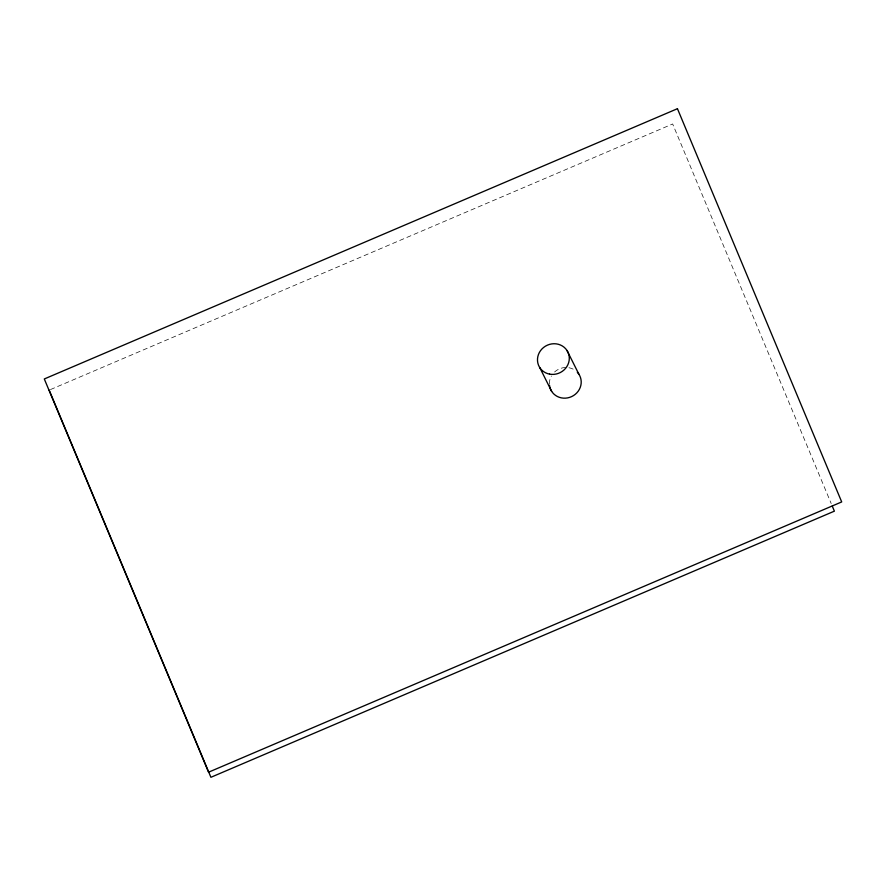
<?xml version="1.0" encoding="UTF-8"?>
<svg xmlns="http://www.w3.org/2000/svg" width="886" height="886" viewBox="0 0 886 886"><rect width="100%" height="100%" fill="white"/><g stroke="black" fill="none" stroke-linecap="round" stroke-linejoin="round"><path stroke-width="0.66" stroke-dasharray="4.43 3.32" d="M50.447 389.574L672.651 123.974L831.19 503.514M549.386 383.848A16.103 15.151 -26.6 0 1 551.38 376.052M554.592 371.987A16.103 15.151 -26.6 0 1 575.313 370.448"/><path stroke-width="1.33" d="M567.04 350.535L578.935 374.302M539.762 367.612L551.657 391.368M832.253 506.061L834.379 511.156L210.901 777.299L49.173 390.117M577.307 372.209A16.103 15.151 -26.6 0 1 571.647 396.596A16.103 15.151 -26.6 0 1 549.475 385.177M677.447 108.701L44.3 378.964L208.553 772.204L841.7 501.93L677.447 108.701M549.553 374.125A16.103 15.151 -26.6 0 0 568.69 354.134A16.103 15.151 -26.6 0 0 541.944 348.962A16.103 15.151 -26.6 0 0 549.553 374.125"/></g></svg>
